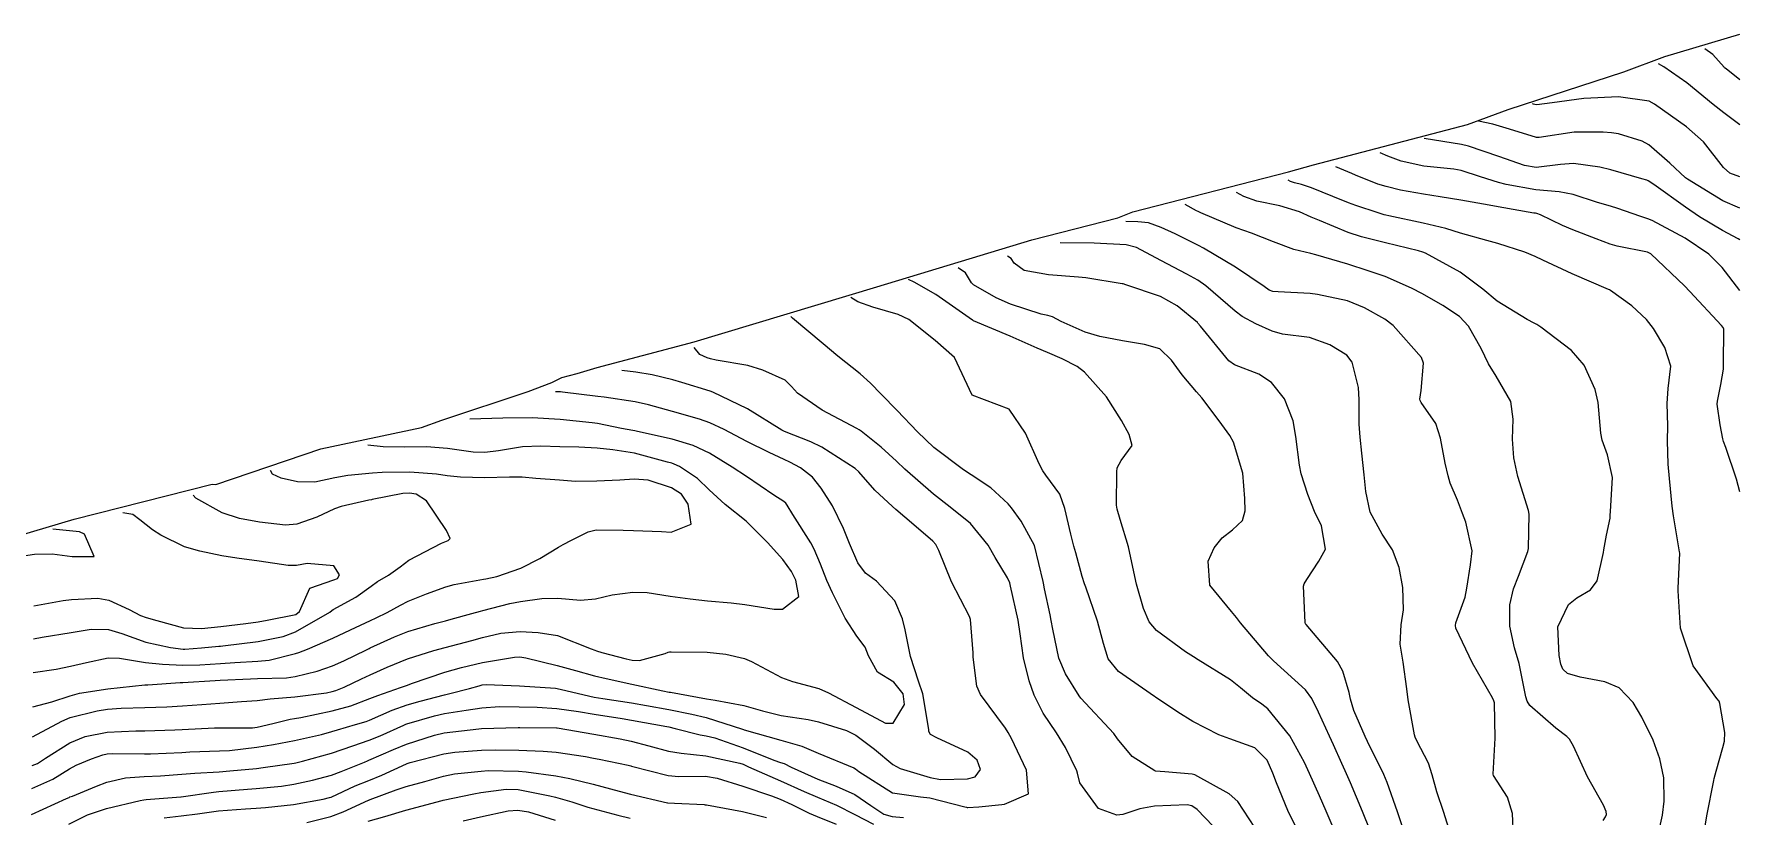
# Model space of a CAD drawing. Header units: metres. Extents: x 307586 to 320046, y 7427249 to 7434250.
# Drawn here: x 319953.7 to 320044.9, y 7429569.3 to 7429611.2 of the extents above; entities that cross this region are included whole.
import ezdxf

# ---------------------------------------------------------------- set-up
doc = ezdxf.new("R2010")
doc.units = ezdxf.units.M
doc.header["$MEASUREMENT"] = 0
for name, color, linetype in [('Area', 45, 'Continuous'), ('Curvas de Nivel 1m', 11, 'Continuous'), ('Curvas de Nivel 5m', 15, 'Continuous')]:
    doc.layers.add(name, color=color, linetype=linetype)

msp = doc.modelspace()

# ---------------------------------------------------------------- linework, layer by layer
at = {"layer": 'Area'}
msp.add_polyline3d([(319952.867, 7429584.352, 834.236), (319955.865, 7429585.248, 824.468), (319963.245, 7429587.111, 834.263), (319963.431, 7429587.105, 834.782), (319969.046, 7429589.008, 825.978), (319970.811, 7429589.381, 823.02), (319974.432, 7429590.146, 841.657), (319975.525, 7429590.547, 841.665), (319980.124, 7429592.067, 843.285), (319981.391, 7429592.554, 824.982), (319981.933, 7429592.817, 843.035), (319982.752, 7429593.03, 825.308), (319983.828, 7429593.348, 832.467), (319989.003, 7429594.719, 826.037), (319998.77, 7429597.657, 844.477), (320007.052, 7429600.172, 844.887), (320011.649, 7429601.352, 847.365), (320012.451, 7429601.683, 851.385), (320020.775, 7429603.814, 853.729), (320022.114, 7429604.181, 831.758), (320030.342, 7429606.335, 834.716), (320032.522, 7429607.143, 853.395), (320038.694, 7429609.161, 850.955), (320040.885, 7429609.975, 840.345), (320044.903, 7429611.173, 850.596)], dxfattribs=at)
at = {"layer": 'Curvas de Nivel 1m', "flags": 128}
for points, elevation in [([(320044.903, 7429606.331), (320044.049, 7429606.97), (320043.483, 7429607.406), (320042.07, 7429608.568), (320040.833, 7429609.433), (320040.553, 7429609.59)], 839), ([(320044.903, 7429603.546), (320044.36, 7429603.739), (320044.019, 7429604.04), (320042.965, 7429605.411), (320042.041, 7429606.218), (320040.343, 7429607.437), (320040.055, 7429607.582), (320038.419, 7429607.825), (320036.559, 7429607.735), (320034.862, 7429607.508), (320034.052, 7429607.401), (320033.945, 7429607.415), (320033.879, 7429607.435), (320033.823, 7429607.45)], 838), ([(320044.903, 7429601.874), (320043.996, 7429602.271), (320042.102, 7429603.419), (320042.004, 7429603.497), (320041.167, 7429604.277), (320040.03, 7429605.25), (320039.682, 7429605.445), (320038.411, 7429605.838), (320038.037, 7429605.896), (320037.588, 7429605.924), (320036.037, 7429605.93), (320034.172, 7429605.655), (320034.034, 7429605.655), (320032.594, 7429606.09), (320031.691, 7429606.369), (320030.923, 7429606.52)], 837), ([(320044.903, 7429600.179), (320044.814, 7429600.23), (320043.976, 7429600.673), (320042.747, 7429601.412), (320041.988, 7429601.932), (320040.302, 7429603.135), (320040.002, 7429603.328), (320039.926, 7429603.365), (320039.661, 7429603.445), (320038.01, 7429603.923), (320037.423, 7429604.064), (320036.014, 7429604.253), (320035.312, 7429604.202), (320034.011, 7429604.048), (320033.389, 7429604.149), (320032.019, 7429604.625), (320030.405, 7429605.178), (320030.029, 7429605.274), (320028.033, 7429605.59), (320028.033, 7429605.59)], 836), ([(320042.931, 7429568.051), (320043.141, 7429569.397), (320043.515, 7429571.285), (320043.537, 7429571.391), (320043.627, 7429571.777), (320043.984, 7429573.043), (320044.085, 7429573.386), (320044.104, 7429573.84), (320043.837, 7429575.398), (320043.792, 7429575.516), (320043.676, 7429575.659), (320042.412, 7429577.413), (320041.723, 7429579.42), (320041.611, 7429581.421), (320041.612, 7429581.553), (320041.686, 7429583.421), (320041.681, 7429583.504), (320041.353, 7429585.424), (320041.282, 7429585.941), (320041.134, 7429587.427), (320041.063, 7429588.189), (320041.026, 7429589.428), (320041.047, 7429590.232), (320041.012, 7429591.429), (320041.061, 7429592.238), (320041.213, 7429593.427), (320040.898, 7429594.43), (320040.281, 7429595.436), (320039.918, 7429595.916), (320039.12, 7429596.647), (320037.989, 7429597.469), (320037.933, 7429597.497), (320037.885, 7429597.52), (320035.946, 7429598.353), (320034.375, 7429599.096), (320033.96, 7429599.294), (320033.406, 7429599.526), (320031.967, 7429599.982), (320031.378, 7429600.137), (320029.973, 7429600.54), (320029.178, 7429600.775), (320027.978, 7429601.067), (320026.132, 7429601.457), (320025.982, 7429601.491), (320025.888, 7429601.517), (320025.571, 7429601.616), (320024.37, 7429602.017), (320023.988, 7429602.156), (320023.146, 7429602.494), (320021.996, 7429602.966), (320021.471, 7429603.138), (320021.099, 7429603.221), (320020.883, 7429603.301), (320020.763, 7429603.37)], 833), ([(320044.903, 7429586.715), (320044.723, 7429587.386), (320044.157, 7429589.076), (320044.036, 7429589.397), (320043.996, 7429589.549), (320043.852, 7429590.292), (320043.694, 7429591.402), (320043.703, 7429591.563), (320043.879, 7429592.453), (320044.031, 7429593.257), (320044.029, 7429593.398), (320044.022, 7429593.526), (320044.042, 7429595.398), (320044.007, 7429595.492), (320043.915, 7429595.603), (320042.224, 7429597.417), (320041.937, 7429597.717), (320040.142, 7429599.438), (320039.964, 7429599.517), (320038.342, 7429599.84), (320037.968, 7429599.948), (320037.219, 7429600.229), (320035.975, 7429600.707), (320035.419, 7429600.94), (320034.241, 7429601.516), (320034.05, 7429601.585), (320033.984, 7429601.596), (320033.897, 7429601.608), (320031.987, 7429601.945), (320031.493, 7429602.039), (320029.99, 7429602.295), (320028.889, 7429602.474), (320027.993, 7429602.611), (320026.759, 7429602.839), (320025.997, 7429603.02), (320025.542, 7429603.161), (320024.352, 7429603.635), (320024.158, 7429603.715), (320023.303, 7429604.08)], 834), ([(320040.548, 7429568.471), (320040.768, 7429569.428), (320040.86, 7429570.178), (320040.841, 7429571.428), (320040.62, 7429572.443), (320040.264, 7429573.434), (320039.661, 7429574.658), (320039.198, 7429575.447), (320038.459, 7429576.236), (320037.684, 7429576.552), (320036.37, 7429576.799), (320035.688, 7429576.991), (320035.433, 7429577.237), (320035.34, 7429577.495), (320035.235, 7429577.961), (320035.177, 7429579.498), (320035.735, 7429580.684), (320036.18, 7429581.044), (320036.914, 7429581.478), (320037.268, 7429581.954), (320037.61, 7429583.472), (320037.627, 7429583.609), (320037.777, 7429584.398), (320037.965, 7429585.292), (320037.972, 7429585.467), (320037.983, 7429585.656), (320038.086, 7429587.466), (320037.831, 7429588.688), (320037.539, 7429589.473), (320037.47, 7429589.851), (320037.333, 7429591.475), (320037.164, 7429592.183), (320036.578, 7429593.483), (320035.895, 7429594.265), (320034.258, 7429595.515), (320034.043, 7429595.647), (320033.915, 7429595.716), (320033.529, 7429595.911), (320031.926, 7429596.895), (320031.156, 7429597.548), (320029.946, 7429598.454), (320028.091, 7429599.458), (320027.962, 7429599.519), (320027.72, 7429599.592), (320025.967, 7429600.018), (320024.679, 7429600.339), (320023.972, 7429600.576), (320022.428, 7429601.206), (320021.98, 7429601.395), (320021.362, 7429601.666), (320020.306, 7429601.996), (320019.089, 7429602.247), (320018.384, 7429602.5), (320018.003, 7429602.71)], 832), ([(320037.598, 7429569.143), (320037.728, 7429569.341), (320037.768, 7429569.468), (320037.761, 7429569.624), (320037.608, 7429569.961), (320036.759, 7429571.479), (320036.01, 7429573.116), (320035.795, 7429573.488), (320035.645, 7429573.632), (320035.071, 7429574.079), (320033.669, 7429575.285), (320033.526, 7429575.521), (320033.454, 7429575.744), (320033.102, 7429577.526), (320032.864, 7429578.37), (320032.601, 7429579.531), (320032.602, 7429580.664), (320032.797, 7429581.529), (320033.069, 7429582.207), (320033.574, 7429583.522), (320033.605, 7429583.682), (320033.633, 7429585.522), (320033.601, 7429585.716), (320033.035, 7429587.528), (320032.824, 7429588.534), (320032.745, 7429589.531), (320032.79, 7429590.594), (320032.667, 7429591.532), (320031.876, 7429592.883), (320031.472, 7429593.544), (320031.067, 7429594.376), (320030.395, 7429595.555), (320029.918, 7429596.078), (320029.026, 7429596.675), (320027.93, 7429597.297), (320027.355, 7429597.596), (320025.942, 7429598.211), (320025.041, 7429598.529), (320023.951, 7429598.879), (320022.243, 7429599.372), (320021.96, 7429599.443), (320021.066, 7429599.669), (320019.967, 7429600.068), (320018.803, 7429600.53), (320017.974, 7429600.824), (320016.082, 7429601.629), (320015.982, 7429601.673), (320015.947, 7429601.695), (320015.863, 7429601.732), (320015.253, 7429602.06)], 831), ([(320029.579, 7429567.961), (320029.07, 7429569.568), (320028.708, 7429570.667), (320028.453, 7429571.578), (320028.253, 7429572.204), (320027.641, 7429573.403), (320027.552, 7429573.591), (320027.51, 7429573.727), (320027.178, 7429575.595), (320027.103, 7429576.172), (320026.9, 7429577.598), (320026.744, 7429578.563), (320026.789, 7429579.599), (320026.923, 7429580.406), (320026.894, 7429581.598), (320026.696, 7429582.658), (320026.331, 7429583.604), (320025.776, 7429584.452), (320025.146, 7429585.62), (320024.912, 7429586.731), (320024.815, 7429587.625), (320024.691, 7429588.766), (320024.598, 7429589.629), (320024.551, 7429590.33), (320024.552, 7429591.63), (320024.518, 7429592.279), (320024.181, 7429593.636), (320023.888, 7429594.008), (320022.976, 7429594.57), (320021.902, 7429594.951), (320020.446, 7429595.133), (320019.907, 7429595.294), (320019.026, 7429595.693), (320018.296, 7429596.084), (320017.919, 7429596.36), (320016.356, 7429597.726), (320015.937, 7429598.013), (320015.347, 7429598.334), (320013.953, 7429599.07), (320012.642, 7429599.773), (320012.105, 7429599.919), (320010.383, 7429600.005), (320008.563, 7429600.02)], 829), ([(320025.507, 7429567.677), (320024.731, 7429569.619), (320024.082, 7429571.162), (320023.876, 7429571.627), (320023.799, 7429571.803), (320023.628, 7429572.191), (320023.184, 7429573.19), (320022.974, 7429573.647), (320022.381, 7429574.933), (320022.014, 7429575.657), (320021.677, 7429576.118), (320019.975, 7429577.677), (320019.697, 7429577.945), (320018.201, 7429579.703), (320018.003, 7429579.984), (320017.729, 7429580.305), (320016.564, 7429581.722), (320016.482, 7429582.997), (320016.805, 7429583.72), (320017.233, 7429584.254), (320017.777, 7429584.676), (320018.314, 7429585.173), (320018.464, 7429585.7), (320018.448, 7429586.349), (320018.334, 7429587.702), (320017.838, 7429589.36), (320017.645, 7429589.712), (320017.064, 7429590.505), (320016.141, 7429591.727), (320015.866, 7429592.056), (320015.09, 7429592.956), (320014.513, 7429593.751), (320013.892, 7429594.358), (320013.082, 7429594.581), (320011.898, 7429594.773), (320010.689, 7429595.004), (320009.904, 7429595.237), (320008.616, 7429595.819), (320008.152, 7429596.063), (320007.916, 7429596.126), (320007.548, 7429596.202), (320005.922, 7429596.732), (320005.142, 7429597.079), (320003.932, 7429597.776), (320003.834, 7429597.881), (320003.516, 7429598.407), (320003.113, 7429598.68)], 827), ([(320027.119, 7429568.055), (320026.596, 7429569.6), (320026.048, 7429571.177), (320025.878, 7429571.607), (320025.628, 7429572.115), (320025.118, 7429573.095), (320024.873, 7429573.622), (320024.27, 7429575.025), (320024.091, 7429575.634), (320024.021, 7429575.98), (320023.688, 7429577.126), (320023.403, 7429577.643), (320021.722, 7429579.614), (320021.688, 7429579.66), (320021.668, 7429579.716), (320021.577, 7429581.662), (320021.613, 7429581.792), (320021.746, 7429582.014), (320022.401, 7429583.009), (320022.76, 7429583.65), (320022.542, 7429584.892), (320022.169, 7429585.656), (320021.802, 7429586.567), (320021.457, 7429587.664), (320021.354, 7429588.131), (320021.175, 7429589.667), (320021.023, 7429590.496), (320020.565, 7429591.673), (320019.872, 7429592.559), (320019.189, 7429593.003), (320017.881, 7429593.491), (320017.589, 7429593.713), (320016.076, 7429595.563), (320015.934, 7429595.73), (320015.913, 7429595.756), (320014.827, 7429596.652), (320013.927, 7429597.146), (320012.082, 7429597.779), (320011.934, 7429597.822), (320011.88, 7429597.834), (320009.938, 7429598.148), (320009.556, 7429598.188), (320007.94, 7429598.302), (320006.644, 7429598.544), (320006.113, 7429598.935), (320005.944, 7429599.184), (320005.763, 7429599.31)], 828), ([(320023.576, 7429567.809), (320022.784, 7429569.642), (320022.428, 7429570.465), (320021.899, 7429571.656), (320021.814, 7429571.847), (320021.629, 7429572.244), (320020.852, 7429573.668), (320019.664, 7429575.107), (320019.342, 7429575.358), (320018.843, 7429575.692), (320018.209, 7429576.233), (320017.682, 7429576.656), (320015.954, 7429577.727), (320015.695, 7429577.883), (320015.276, 7429578.159), (320013.716, 7429579.304), (320013.333, 7429579.764), (320013.021, 7429580.476), (320012.644, 7429581.771), (320012.349, 7429583.182), (320012.215, 7429583.775), (320011.785, 7429585.231), (320011.615, 7429585.782), (320011.577, 7429586.001), (320011.592, 7429587.782), (320011.614, 7429587.984), (320011.822, 7429588.383), (320012.427, 7429589.181), (320012.259, 7429589.776), (320011.85, 7429590.527), (320011.053, 7429591.788), (320009.876, 7429593.099), (320009.474, 7429593.401), (320008.682, 7429593.818), (320007.888, 7429594.155), (320007.343, 7429594.384), (320005.901, 7429595.024), (320003.942, 7429595.85), (320003.913, 7429595.862), (320003.886, 7429595.88), (320001.927, 7429597.264), (320000.772, 7429597.912), (320000.463, 7429598.05)], 826), ([(320019.575, 7429567.834), (320018.375, 7429569.698), (320018.066, 7429570.162), (320017.612, 7429570.569), (320015.764, 7429571.586), (320015.622, 7429571.625), (320014.168, 7429571.745), (320013.658, 7429571.785), (320013.623, 7429571.788), (320012.414, 7429572.555), (320011.64, 7429573.506), (320011.433, 7429573.782), (320009.671, 7429575.686), (320009.584, 7429575.801), (320008.86, 7429576.987), (320008.498, 7429577.818), (320008.173, 7429579.366), (320008.095, 7429579.824), (320008.027, 7429580.126), (320007.74, 7429581.531), (320007.681, 7429581.831), (320007.667, 7429581.908), (320007.189, 7429583.836), (320006.481, 7429585.144), (320005.969, 7429585.848), (320005.795, 7429586.06), (320004.862, 7429586.923), (320003.81, 7429587.613), (320003.394, 7429587.884), (320001.825, 7429589.084), (320000.94, 7429589.909), (319999.85, 7429591.048), (319998.994, 7429591.933), (319998.435, 7429592.508), (319997.874, 7429593.012), (319996.69, 7429593.962), (319995.893, 7429594.621), (319994.27, 7429595.995), (319994.173, 7429596.08)], 824), ([(320017.577, 7429567.959), (320015.89, 7429569.727), (320015.605, 7429569.92), (320015.361, 7429569.977), (320013.605, 7429569.914), (320012.82, 7429569.762), (320011.916, 7429569.458), (320011.598, 7429569.433), (320010.612, 7429569.79), (320009.616, 7429571.148), (320009.494, 7429571.675), (320009.455, 7429571.803), (320008.86, 7429573.037), (320008.376, 7429573.819), (320007.659, 7429574.884), (320007.175, 7429575.835), (320006.921, 7429576.597), (320006.604, 7429577.841), (320006.425, 7429579.124), (320006.326, 7429579.844), (320005.921, 7429581.669), (320005.871, 7429581.849), (320005.746, 7429582.114), (320005.095, 7429583.199), (320004.729, 7429583.866), (320003.78, 7429585.019), (320002.692, 7429585.891), (320001.8, 7429586.575), (320000.267, 7429587.915), (319999.817, 7429588.346), (319998.996, 7429589.103), (319997.934, 7429589.948), (319997.834, 7429590.014), (319997.7, 7429590.086), (319995.849, 7429591.072), (319994.537, 7429591.99), (319994.211, 7429592.339), (319993.87, 7429592.684), (319992.673, 7429593.214), (319991.877, 7429593.452), (319990.175, 7429593.742), (319989.881, 7429593.812), (319989.709, 7429593.87), (319989.301, 7429594.049), (319989.003, 7429594.43)], 823), ([(319953.599, 7429570.853), (319954.72, 7429571.349), (319955.615, 7429571.897), (319955.968, 7429572.096), (319956.795, 7429572.438), (319957.399, 7429572.658), (319957.626, 7429572.708), (319957.92, 7429572.719), (319959.626, 7429572.704), (319959.94, 7429572.711), (319961.627, 7429572.783), (319962.053, 7429572.802), (319963.628, 7429572.856), (319964.163, 7429572.887), (319965.63, 7429573.054), (319966.513, 7429573.203), (319967.634, 7429573.421), (319969.093, 7429573.743), (319969.639, 7429573.893), (319969.932, 7429573.985), (319970.898, 7429574.267), (319971.474, 7429574.432), (319971.647, 7429574.499), (319972.867, 7429575.036), (319973.659, 7429575.32), (319974.367, 7429575.525), (319975.668, 7429575.861), (319975.951, 7429575.925), (319976.997, 7429576.197), (319977.519, 7429576.347), (319977.675, 7429576.384), (319977.894, 7429576.406), (319979.675, 7429576.344), (319981.601, 7429576.214), (319981.674, 7429576.2), (319981.907, 7429576.138), (319983.667, 7429575.739), (319984.123, 7429575.657), (319985.663, 7429575.424), (319986.454, 7429575.289), (319987.658, 7429575.067), (319988.88, 7429574.826), (319989.652, 7429574.64), (319991.583, 7429574.021), (319991.643, 7429574.001), (319991.674, 7429573.989), (319993.637, 7429573.431), (319994.756, 7429573.105), (319995.631, 7429572.744), (319997.537, 7429571.951), (319997.622, 7429571.899), (319997.804, 7429571.763), (319999.603, 7429570.619), (320001.097, 7429570.408), (320001.6, 7429570.343), (320003.469, 7429569.872), (320003.569, 7429569.847), (320003.593, 7429569.84), (320003.633, 7429569.829), (320004.226, 7429569.864), (320005.451, 7429569.996), (320005.595, 7429570.011), (320006.88, 7429570.561), (320006.777, 7429571.838), (320005.971, 7429573.515), (320005.787, 7429573.849), (320005.646, 7429574.077), (320004.304, 7429575.871), (320004.121, 7429576.317), (320003.928, 7429577.876), (320003.913, 7429578.095), (320003.769, 7429579.879), (320003.715, 7429580.044), (320002.758, 7429581.89), (320002.088, 7429583.568), (320001.929, 7429583.898), (320001.766, 7429584.074), (320000.749, 7429584.94), (319999.791, 7429585.766), (319999.609, 7429585.923), (319998.655, 7429586.79), (319997.811, 7429587.781), (319997.619, 7429587.952), (319995.824, 7429589.097), (319995.236, 7429589.388), (319993.832, 7429589.934), (319993.7, 7429590.001), (319991.85, 7429591.144), (319989.998, 7429592.039), (319989.863, 7429592.089), (319988.354, 7429592.549), (319987.869, 7429592.694), (319986.759, 7429592.969), (319985.892, 7429593.104), (319985.133, 7429593.19)], 822), ([(319953.617, 7429572.088), (319953.902, 7429572.192), (319954.328, 7429572.469), (319955.631, 7429573.286), (319956.448, 7429573.629), (319957.637, 7429573.865), (319959.167, 7429573.936), (319959.638, 7429573.941), (319961.249, 7429573.994), (319961.639, 7429574.01), (319963.366, 7429574.089), (319963.64, 7429574.095), (319965.404, 7429574.097), (319965.641, 7429574.125), (319966.49, 7429574.322), (319967.404, 7429574.554), (319967.646, 7429574.589), (319967.98, 7429574.638), (319969.65, 7429574.995), (319970.647, 7429575.276), (319971.664, 7429575.661), (319972.095, 7429575.827), (319973.317, 7429576.244), (319973.574, 7429576.341), (319973.674, 7429576.379), (319973.894, 7429576.455), (319975.681, 7429577.061), (319976.562, 7429577.323), (319977.687, 7429577.584), (319979.395, 7429577.869), (319979.69, 7429577.883), (319980.008, 7429577.839), (319981.686, 7429577.424), (319982.662, 7429577.152), (319983.68, 7429576.872), (319984.296, 7429576.728), (319985.676, 7429576.431), (319987.327, 7429576.073), (319987.672, 7429576.004), (319987.748, 7429575.993), (319989.667, 7429575.652), (319990.132, 7429575.57), (319991.662, 7429575.292), (319992.658, 7429575.01), (319993.654, 7429574.745), (319995.093, 7429574.536), (319995.65, 7429574.423), (319997.147, 7429573.955), (319997.641, 7429573.709), (319998.65, 7429572.952), (319999.625, 7429572.129), (320000.025, 7429571.916), (320001.616, 7429571.433), (320002.17, 7429571.336), (320003.615, 7429571.359), (320004.021, 7429571.47), (320004.319, 7429571.87), (320004.129, 7429572.374), (320003.632, 7429572.791), (320001.981, 7429573.555), (320001.641, 7429573.737), (320001.554, 7429573.901), (320001.543, 7429574.003), (320001.228, 7429575.904), (320001.006, 7429576.581), (320000.576, 7429577.911), (320000.29, 7429579.331), (320000.143, 7429579.916), (319999.727, 7429580.873), (319998.744, 7429581.935), (319998.162, 7429582.359), (319997.753, 7429582.912), (319997.306, 7429583.955), (319996.981, 7429584.752), (319996.402, 7429585.964), (319995.802, 7429586.909), (319995.324, 7429587.493), (319994.698, 7429587.987), (319994.111, 7429588.29), (319993.817, 7429588.428), (319993.014, 7429588.815), (319991.827, 7429589.395), (319990.609, 7429590.032), (319989.838, 7429590.399), (319989.294, 7429590.595), (319987.847, 7429591.006), (319986.568, 7429591.367), (319985.854, 7429591.522), (319984.203, 7429591.769), (319983.858, 7429591.812), (319981.96, 7429592.04), (319981.862, 7429592.051), (319981.776, 7429592.055), (319981.686, 7429592.054), (319981.593, 7429592.05)], 821), ([(319953.65, 7429575.214), (319954.664, 7429575.476), (319955.657, 7429575.811), (319956.157, 7429575.946), (319957.66, 7429576.177), (319959.651, 7429576.388), (319959.796, 7429576.399), (319961.533, 7429576.513), (319961.665, 7429576.516), (319963.408, 7429576.622), (319963.667, 7429576.636), (319965.288, 7429576.716), (319965.669, 7429576.725), (319967.213, 7429576.772), (319967.671, 7429576.829), (319968.854, 7429577.114), (319969.68, 7429577.407), (319970.278, 7429577.683), (319971.483, 7429578.262), (319971.625, 7429578.329), (319971.694, 7429578.363), (319972.985, 7429578.962), (319973.703, 7429579.242), (319975.152, 7429579.663), (319975.709, 7429579.812), (319976.022, 7429579.894), (319977.127, 7429580.196), (319977.578, 7429580.328), (319977.716, 7429580.369), (319979.146, 7429580.744), (319979.723, 7429580.848), (319980.861, 7429581.013), (319981.726, 7429581.033), (319982.931, 7429580.922), (319983.726, 7429580.99), (319984.629, 7429581.206), (319985.732, 7429581.347), (319986.487, 7429581.327), (319987.729, 7429581.135), (319988.793, 7429580.988), (319989.726, 7429580.88), (319990.984, 7429580.767), (319991.723, 7429580.689), (319993.283, 7429580.441), (319993.719, 7429580.438), (319994.606, 7429581.111), (319994.442, 7429581.99), (319994.21, 7429582.455), (319993.754, 7429583.088), (319992.928, 7429584.008), (319991.78, 7429585.136), (319990.665, 7429586.031), (319989.801, 7429586.813), (319989.179, 7429587.422), (319988.219, 7429588.064), (319987.941, 7429588.195), (319987.815, 7429588.237), (319987.586, 7429588.302), (319985.82, 7429588.776), (319984.663, 7429588.949), (319983.822, 7429589.037), (319982.848, 7429589.104), (319981.823, 7429589.117), (319980.818, 7429589.155), (319979.822, 7429589.108), (319978.541, 7429588.9), (319977.819, 7429588.805), (319977.186, 7429588.83), (319975.821, 7429589.016), (319974.699, 7429589.105), (319973.542, 7429589.099), (319972.385, 7429589.105), (319971.563, 7429589.2)], 819), ([(319953.671, 7429577.044), (319954.905, 7429577.232), (319955.677, 7429577.385), (319956.53, 7429577.591), (319957.684, 7429577.837), (319958.283, 7429577.822), (319959.681, 7429577.58), (319960.578, 7429577.493), (319961.679, 7429577.447), (319962.587, 7429577.463), (319963.681, 7429577.538), (319964.445, 7429577.585), (319965.683, 7429577.648), (319966.292, 7429577.716), (319967.689, 7429578.065), (319967.873, 7429578.124), (319968.343, 7429578.3), (319969.699, 7429578.893), (319970.642, 7429579.332), (319971.709, 7429579.836), (319972.002, 7429579.965), (319972.588, 7429580.251), (319973.311, 7429580.652), (319973.722, 7429580.862), (319974.703, 7429581.25), (319975.734, 7429581.635), (319976.18, 7429581.761), (319977.741, 7429582.045), (319977.863, 7429582.066), (319978.456, 7429582.179), (319979.748, 7429582.624), (319980.762, 7429583.141), (319981.759, 7429583.744), (319982.008, 7429583.89), (319982.457, 7429584.133), (319983.331, 7429584.562), (319983.771, 7429584.679), (319985.205, 7429584.665), (319985.771, 7429584.645), (319987.254, 7429584.592), (319987.77, 7429584.555), (319988.854, 7429584.976), (319988.689, 7429586.057), (319988.32, 7429586.584), (319987.801, 7429586.922), (319986.551, 7429587.337), (319985.806, 7429587.39), (319985.032, 7429587.328), (319983.805, 7429587.281), (319982.668, 7429587.268), (319981.805, 7429587.325), (319980.546, 7429587.412), (319979.806, 7429587.485), (319979.134, 7429587.498), (319977.806, 7429587.456), (319976.511, 7429587.498), (319975.806, 7429587.561), (319975.232, 7429587.644), (319973.808, 7429587.764), (319972.32, 7429587.743), (319971.807, 7429587.706), (319970.497, 7429587.582), (319969.805, 7429587.455), (319968.731, 7429587.23), (319967.797, 7429587.243), (319966.922, 7429587.441), (319966.472, 7429587.661), (319966.363, 7429587.85)], 818), ([(319953.697, 7429578.855), (319954.159, 7429578.934), (319955.7, 7429579.194), (319956.773, 7429579.369), (319957.702, 7429579.349), (319958.409, 7429579.129), (319959.696, 7429578.675), (319961.018, 7429578.387), (319961.692, 7429578.3), (319961.774, 7429578.296), (319962.664, 7429578.37), (319963.602, 7429578.453), (319963.694, 7429578.463), (319963.811, 7429578.475), (319965.697, 7429578.715), (319967.036, 7429578.98), (319967.702, 7429579.224), (319969.526, 7429580.283), (319969.631, 7429580.365), (319969.715, 7429580.415), (319970.921, 7429581.072), (319971.734, 7429581.673), (319972.079, 7429581.915), (319972.661, 7429582.251), (319973.291, 7429582.702), (319973.751, 7429583.06), (319975.504, 7429583.957), (319975.761, 7429584.068), (319975.86, 7429584.111), (319975.961, 7429584.208), (319975.769, 7429584.636), (319974.702, 7429586.226), (319974.139, 7429586.577), (319973.797, 7429586.636), (319973.43, 7429586.61), (319971.793, 7429586.292), (319971.767, 7429586.286), (319971.621, 7429586.262), (319970.139, 7429585.925), (319969.786, 7429585.799), (319968.84, 7429585.355), (319967.77, 7429584.978), (319967.159, 7429584.926), (319965.771, 7429585.089), (319964.7, 7429585.274), (319963.775, 7429585.59), (319962.367, 7429586.374), (319962.233, 7429586.53)], 817), ([(319953.715, 7429580.611), (319955.273, 7429580.903), (319955.72, 7429580.954), (319957.13, 7429581.027), (319957.72, 7429580.913), (319958.81, 7429580.414), (319959.411, 7429580.105), (319959.709, 7429579.994), (319960.276, 7429579.825), (319961.704, 7429579.444), (319962.678, 7429579.395), (319963.704, 7429579.508), (319965.036, 7429579.67), (319965.707, 7429579.765), (319966.188, 7429579.846), (319967.711, 7429580.146), (319967.914, 7429580.307), (319968.465, 7429581.566), (319969.739, 7429582.004), (319969.944, 7429582.073), (319970.053, 7429582.277), (319969.748, 7429582.744), (319968.326, 7429582.879), (319967.748, 7429582.77), (319967.3, 7429582.762), (319965.75, 7429583), (319964.561, 7429583.158), (319963.752, 7429583.293), (319962.589, 7429583.537), (319961.757, 7429583.768), (319960.506, 7429584.393), (319960.045, 7429584.677), (319959.381, 7429585.215), (319959.001, 7429585.488), (319958.463, 7429585.59)], 816), ([(319953.583, 7429569.456), (319955.454, 7429570.314), (319955.592, 7429570.376), (319955.641, 7429570.401), (319955.77, 7429570.448), (319957.057, 7429570.979), (319957.604, 7429571.188), (319958.607, 7429571.416), (319959.609, 7429571.49), (319960.472, 7429571.53), (319961.611, 7429571.611), (319962.317, 7429571.669), (319963.614, 7429571.744), (319964.177, 7429571.789), (319965.617, 7429571.928), (319965.974, 7429571.97), (319967.621, 7429572.201), (319967.712, 7429572.218), (319968.068, 7429572.303), (319969.628, 7429572.747), (319970.765, 7429573.136), (319971.635, 7429573.443), (319972.22, 7429573.672), (319973.495, 7429574.241), (319973.599, 7429574.285), (319973.644, 7429574.303), (319975.128, 7429574.741), (319975.653, 7429574.855), (319976.822, 7429575.032), (319977.657, 7429575.159), (319978.608, 7429575.226), (319979.659, 7429575.214), (319980.616, 7429575.193), (319981.658, 7429575.125), (319982.82, 7429574.963), (319983.653, 7429574.817), (319985.158, 7429574.589), (319985.649, 7429574.511), (319987.546, 7429574.169), (319987.644, 7429574.151), (319987.995, 7429574.065), (319989.319, 7429573.724), (319989.639, 7429573.665), (319990.115, 7429573.558), (319991.633, 7429573.028), (319993.26, 7429572.37), (319993.625, 7429572.246), (319993.811, 7429572.183), (319994.198, 7429571.991), (319995.614, 7429571.344), (319996.599, 7429570.969), (319997.602, 7429570.535), (319998.451, 7429569.937), (319999.145, 7429569.483), (319999.587, 7429569.347), (320000.191, 7429569.309)], 823), ([(319955.578, 7429568.949), (319956.583, 7429569.439), (319957.586, 7429569.783), (319959.398, 7429570.21), (319959.591, 7429570.252), (319959.719, 7429570.271), (319961.326, 7429570.383), (319961.573, 7429570.401), (319961.593, 7429570.403), (319963.306, 7429570.655), (319963.598, 7429570.685), (319965.125, 7429570.813), (319965.601, 7429570.854), (319966.94, 7429570.98), (319967.604, 7429571.078), (319968.61, 7429571.293), (319969.612, 7429571.568), (319970.129, 7429571.761), (319971.381, 7429572.262), (319971.551, 7429572.333), (319971.624, 7429572.358), (319972.937, 7429572.94), (319973.633, 7429573.214), (319975.122, 7429573.702), (319975.639, 7429573.818), (319977.488, 7429574.038), (319977.642, 7429574.049), (319979.592, 7429574.111), (319979.642, 7429574.111), (319979.693, 7429574.109), (319981.642, 7429574.096), (319981.689, 7429574.093), (319983.639, 7429573.758), (319985.045, 7429573.507), (319985.636, 7429573.377), (319986.577, 7429573.137), (319987.631, 7429572.847), (319988.308, 7429572.738), (319989.628, 7429572.593), (319991.441, 7429572.205), (319991.624, 7429572.143), (319991.919, 7429572.017), (319993.612, 7429571.255), (319994.889, 7429570.695), (319995.599, 7429570.394), (319996.613, 7429569.96), (319997.588, 7429569.462), (319998.595, 7429568.947)], 824), ([(319968.307, 7429569.026), (319969.584, 7429569.356), (319970.249, 7429569.61), (319971.593, 7429570.222), (319971.618, 7429570.235), (319971.693, 7429570.259), (319973.075, 7429570.771), (319973.604, 7429570.954), (319974.602, 7429571.231), (319975.612, 7429571.515), (319976.189, 7429571.63), (319977.617, 7429571.782), (319977.997, 7429571.805), (319979.617, 7429571.778), (319980.027, 7429571.745), (319981.614, 7429571.533), (319982.352, 7429571.392), (319983.607, 7429571.082), (319984.997, 7429570.704), (319985.6, 7429570.548), (319987.577, 7429570.086), (319987.593, 7429570.086), (319987.953, 7429570.065), (319989.54, 7429569.988), (319989.592, 7429569.982), (319989.658, 7429569.973), (319991.589, 7429569.627), (319992.879, 7429569.301)], 826), ([(319971.581, 7429569.103), (319972.475, 7429569.36), (319973.588, 7429569.7), (319975.54, 7429570.211), (319975.584, 7429570.219), (319977.221, 7429570.571), (319977.6, 7429570.637), (319978.956, 7429570.816), (319979.602, 7429570.79), (319981.282, 7429570.459), (319981.597, 7429570.384), (319982.474, 7429570.131), (319983.326, 7429569.858), (319983.59, 7429569.781), (319984.919, 7429569.43), (319985.585, 7429569.271)], 827), ([(319976.652, 7429569.13), (319977.584, 7429569.343), (319979.069, 7429569.649), (319979.588, 7429569.689), (319980.144, 7429569.597), (319981.583, 7429569.154)], 828)]:
    msp.add_lwpolyline(points, dxfattribs=dict(at, elevation=elevation))
at = {"layer": 'Curvas de Nivel 5m', "flags": 128}
for points, elevation in [([(320044.903, 7429608.723), (320044.166, 7429609.315), (320044.083, 7429609.376), (320044.061, 7429609.4), (320043.45, 7429610.083), (320043.023, 7429610.38)], 840), ([(320044.903, 7429597.464), (320043.952, 7429598.694), (320043.236, 7429599.407), (320041.971, 7429600.263), (320040.212, 7429601.207), (320039.982, 7429601.303), (320039.882, 7429601.341), (320039.552, 7429601.446), (320038.379, 7429601.856), (320037.988, 7429601.976), (320037.29, 7429602.177), (320035.994, 7429602.603), (320035.238, 7429602.744), (320033.996, 7429602.842), (320032.408, 7429603.127), (320032, 7429603.238), (320031.037, 7429603.55), (320030.008, 7429603.888), (320029.613, 7429603.962), (320028.011, 7429604.119), (320026.798, 7429604.386), (320026.091, 7429604.65), (320025.673, 7429604.83)], 835), ([(320032.806, 7429568.3), (320032.756, 7429569.523), (320032.475, 7429570.391), (320031.73, 7429571.538), (320031.709, 7429571.624), (320031.83, 7429573.537), (320031.78, 7429575.429), (320031.75, 7429575.539), (320031.674, 7429575.695), (320030.602, 7429577.551), (320029.721, 7429579.424), (320029.699, 7429579.56), (320029.724, 7429579.698), (320030.217, 7429581.077), (320030.3, 7429581.554), (320030.509, 7429582.799), (320030.599, 7429583.552), (320030.259, 7429585.082), (320030.084, 7429585.557), (320029.8, 7429586.263), (320029.423, 7429587.18), (320029.304, 7429587.568), (320029.148, 7429588.246), (320028.897, 7429589.574), (320028.642, 7429590.369), (320027.862, 7429591.478), (320027.806, 7429591.591), (320027.798, 7429591.656), (320027.868, 7429592.118), (320027.99, 7429593.588), (320027.887, 7429593.882), (320026.37, 7429595.605), (320025.916, 7429595.943), (320024.844, 7429596.548), (320023.926, 7429596.914), (320022.327, 7429597.258), (320021.929, 7429597.305), (320020.216, 7429597.391), (320019.93, 7429597.416), (320019.743, 7429597.495), (320019.469, 7429597.687), (320017.948, 7429598.709), (320016.238, 7429599.727), (320015.964, 7429599.877), (320014.711, 7429600.49), (320013.974, 7429600.842), (320013.289, 7429601.08), (320012.723, 7429601.146), (320012.083, 7429601.15)], 830), ([(320021.577, 7429567.964), (320020.737, 7429569.669), (320020.131, 7429571.161), (320019.935, 7429571.677), (320019.63, 7429572.361), (320018.976, 7429573.03), (320017.641, 7429573.51), (320017.048, 7429573.716), (320015.653, 7429574.435), (320014.854, 7429574.935), (320013.672, 7429575.727), (320013.621, 7429575.761), (320011.686, 7429577.107), (320011.144, 7429577.785), (320010.886, 7429578.607), (320010.572, 7429579.792), (320009.935, 7429581.604), (320009.868, 7429581.799), (320009.747, 7429582.183), (320009.404, 7429583.45), (320009.309, 7429583.807), (320009.141, 7429584.441), (320008.821, 7429585.815), (320008.557, 7429586.575), (320007.811, 7429587.595), (320007.635, 7429587.832), (320007.447, 7429588.203), (320006.721, 7429589.841), (320005.852, 7429591.122), (320003.863, 7429591.88), (320002.921, 7429593.89), (320001.896, 7429594.8), (320000.474, 7429595.914), (319999.916, 7429596.186), (319998.557, 7429596.578), (319997.751, 7429596.862), (319997.373, 7429597.1)], 825), ([(319953.634, 7429573.621), (319955.201, 7429574.457), (319955.645, 7429574.638), (319957.089, 7429574.995), (319957.65, 7429575.092), (319958.377, 7429575.146), (319959.651, 7429575.176), (319960.821, 7429575.218), (319961.652, 7429575.27), (319962.681, 7429575.342), (319963.654, 7429575.419), (319964.806, 7429575.494), (319965.655, 7429575.562), (319966.34, 7429575.639), (319967.657, 7429575.752), (319969.344, 7429575.969), (319969.66, 7429576.031), (319969.851, 7429576.088), (319970.305, 7429576.274), (319971.229, 7429576.712), (319971.68, 7429576.927), (319972.595, 7429577.34), (319973.688, 7429577.783), (319975.082, 7429578.219), (319975.695, 7429578.384), (319977.125, 7429578.77), (319977.7, 7429578.92), (319978.678, 7429579.151), (319979.704, 7429579.246), (319980.666, 7429579.188), (319981.702, 7429579.034), (319983.492, 7429578.325), (319983.694, 7429578.243), (319983.785, 7429578.21), (319984.066, 7429578.114), (319985.374, 7429577.779), (319985.689, 7429577.707), (319986.09, 7429577.685), (319987.45, 7429578.072), (319987.624, 7429578.141), (319987.694, 7429578.154), (319987.775, 7429578.15), (319989.694, 7429578.143), (319990.704, 7429578.03), (319991.691, 7429577.795), (319992.065, 7429577.641), (319993.681, 7429576.776), (319994.254, 7429576.567), (319995.675, 7429576.194), (319996.194, 7429575.965), (319997.661, 7429575.172), (319999.238, 7429574.337), (319999.649, 7429574.349), (320000.245, 7429575.334), (320000.184, 7429575.915), (319999.679, 7429576.529), (319998.813, 7429577.061), (319998.329, 7429577.94), (319998.153, 7429578.399), (319997.703, 7429578.999), (319997.077, 7429579.956), (319996.393, 7429581.304), (319996.092, 7429581.967), (319995.752, 7429582.845), (319995.424, 7429583.639), (319995.241, 7429583.978), (319994.287, 7429585.491), (319993.983, 7429585.997), (319993.901, 7429586.105), (319993.795, 7429586.192), (319993.273, 7429586.531), (319991.808, 7429587.523), (319991.043, 7429588.028), (319989.82, 7429588.778), (319988.955, 7429589.184), (319987.827, 7429589.519), (319985.983, 7429589.937), (319985.832, 7429589.971), (319985.73, 7429589.989), (319985.116, 7429590.101), (319983.836, 7429590.357), (319983.562, 7429590.397), (319981.839, 7429590.573), (319980.351, 7429590.665), (319978.773, 7429590.645), (319977.023, 7429590.59)], 820), ([(319952.435, 7429583.178), (319953.752, 7429583.368), (319954.684, 7429583.398), (319955.751, 7429583.247), (319956.942, 7429583.247), (319956.411, 7429584.444), (319956.143, 7429584.572), (319954.733, 7429584.71)], 815), ([(319960.68, 7429569.291), (319961.583, 7429569.389), (319962.452, 7429569.504), (319963.586, 7429569.649), (319965.018, 7429569.769), (319965.588, 7429569.799), (319966.084, 7429569.829), (319967.59, 7429569.996), (319969.175, 7429570.286), (319969.512, 7429570.363), (319969.595, 7429570.391), (319970.884, 7429570.987), (319971.608, 7429571.286), (319972.302, 7429571.564), (319973.622, 7429572.173), (319973.669, 7429572.192), (319973.826, 7429572.237), (319975.628, 7429572.702), (319976.221, 7429572.797), (319977.63, 7429572.897), (319978.377, 7429572.925), (319979.63, 7429572.905), (319980.929, 7429572.848), (319981.629, 7429572.786), (319983.198, 7429572.553), (319983.626, 7429572.477), (319983.931, 7429572.421), (319985.48, 7429572.092), (319985.622, 7429572.06), (319985.662, 7429572.05), (319987.615, 7429571.545), (319988.191, 7429571.485), (319989.615, 7429571.506), (319990.244, 7429571.403), (319991.607, 7429570.981), (319993.14, 7429570.465), (319993.597, 7429570.283), (319994.233, 7429569.99), (319995.154, 7429569.54), (319995.587, 7429569.353), (319996.604, 7429568.939)], 825)]:
    msp.add_lwpolyline(points, dxfattribs=dict(at, elevation=elevation))

doc.saveas('drawing.dxf')
